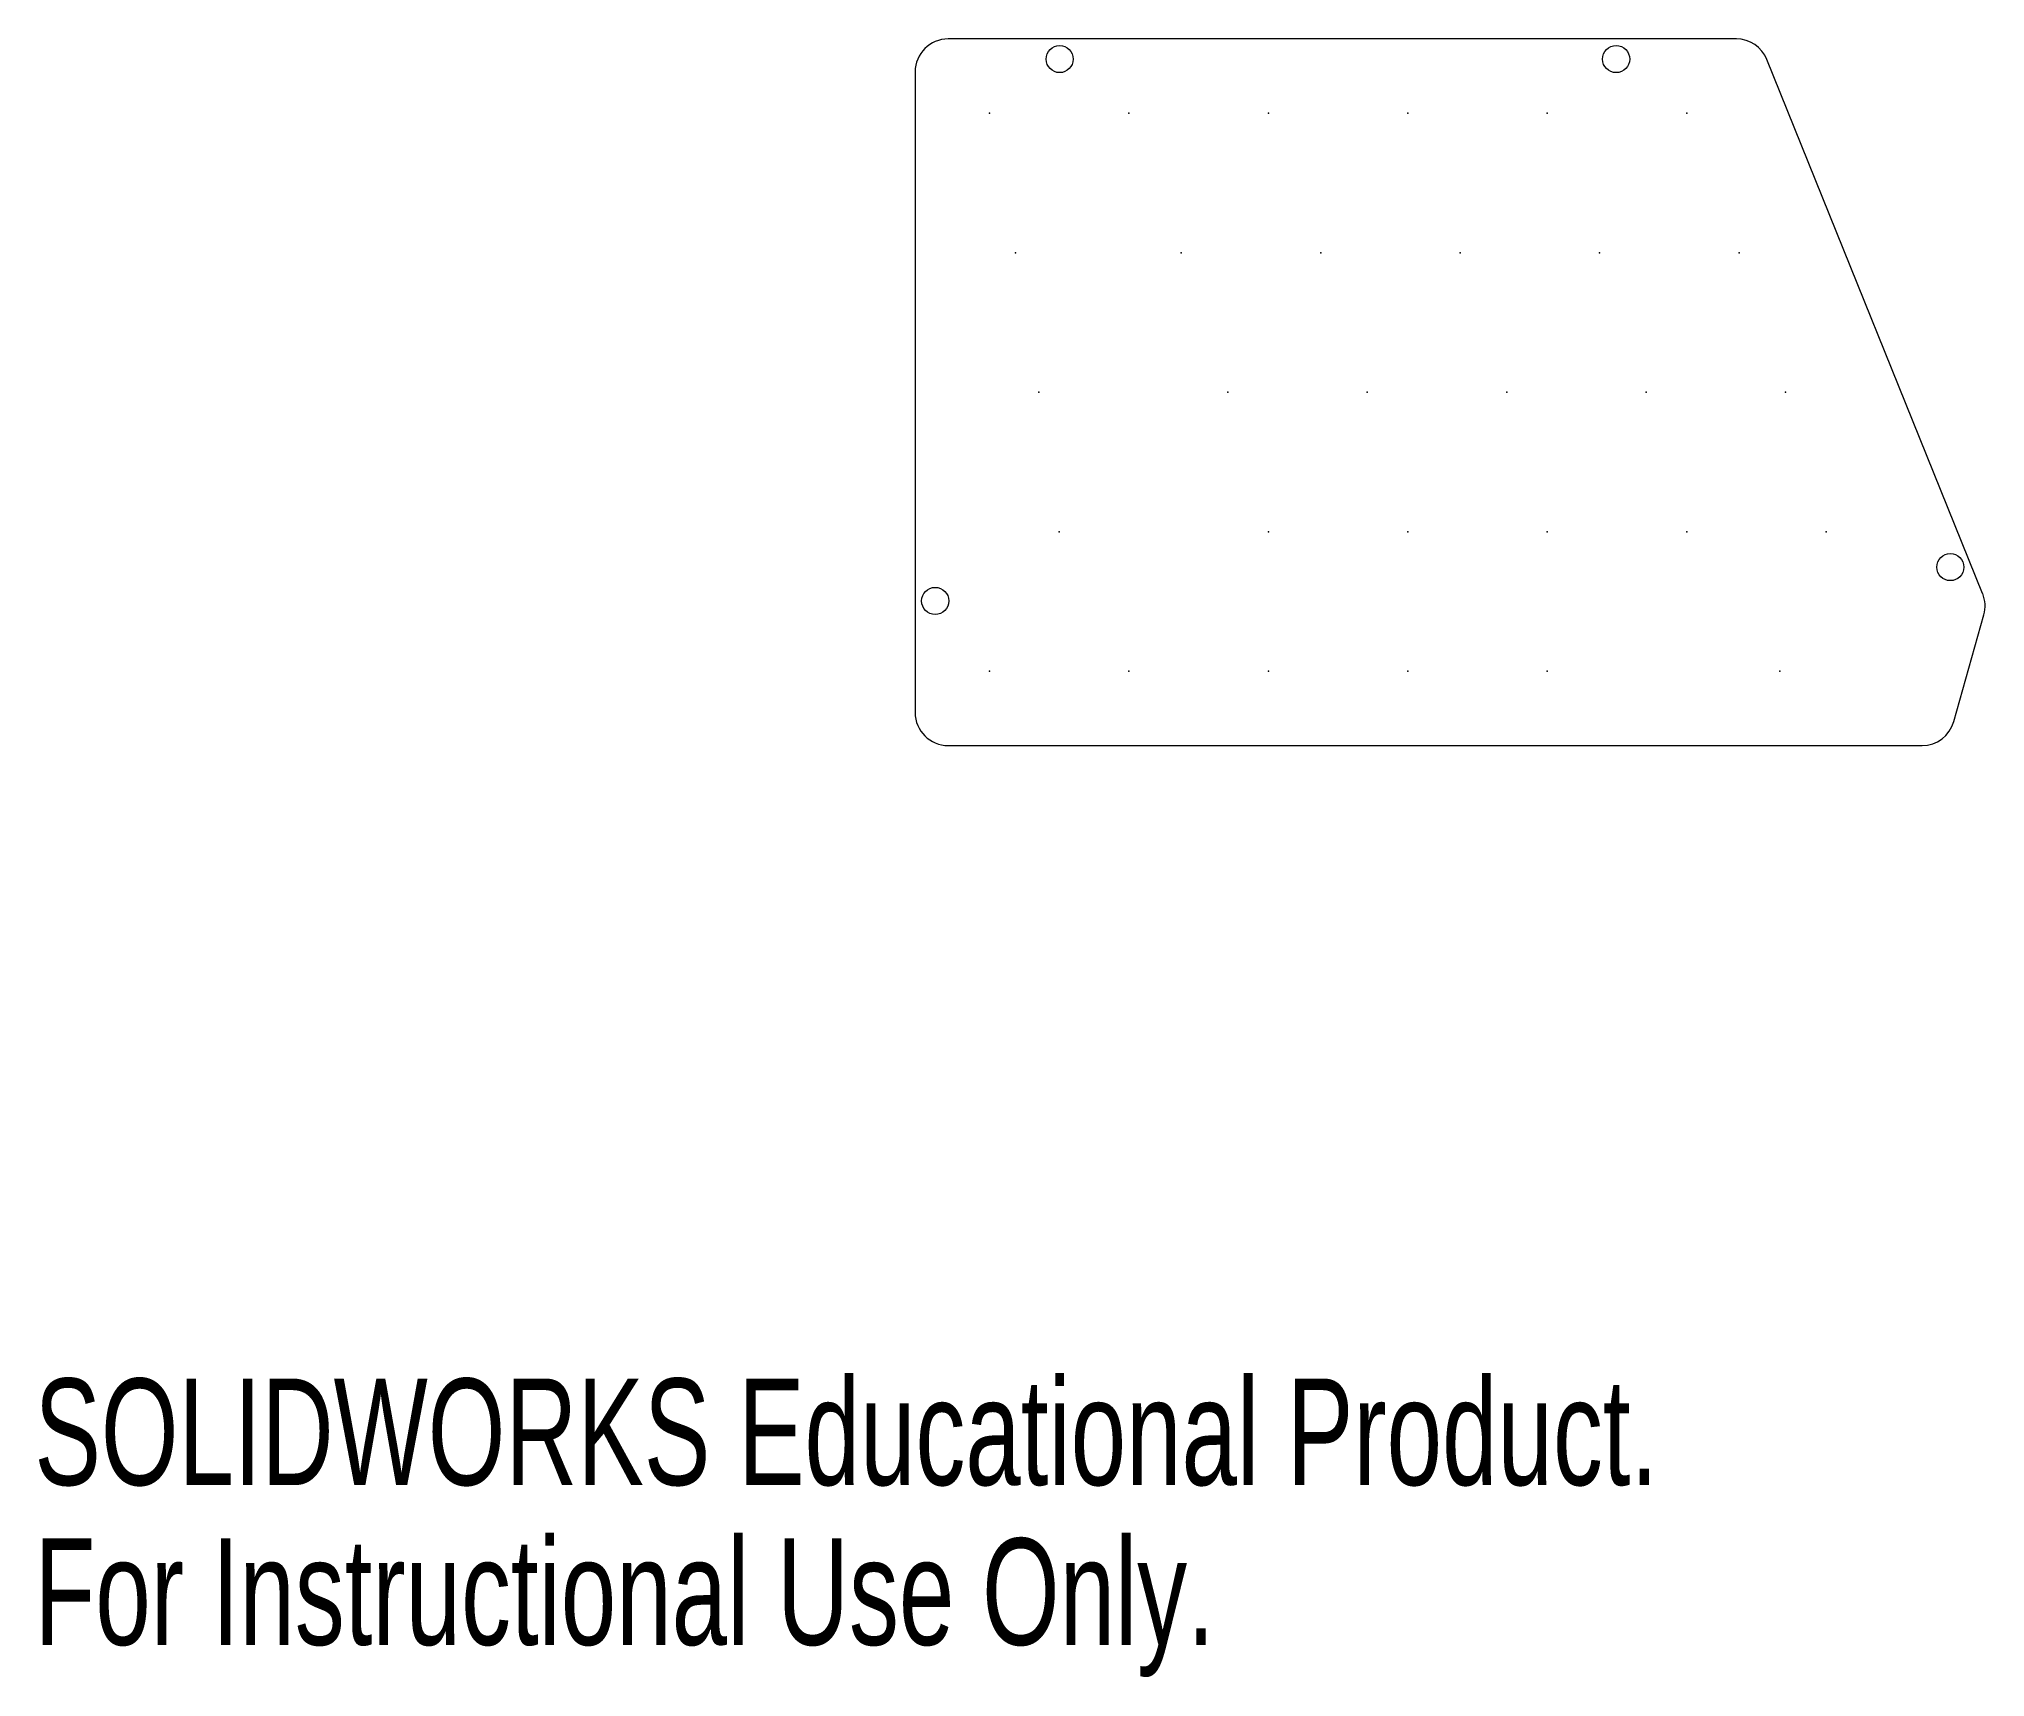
# Model space of a CAD drawing. Header units: millimetres. Extents: x 1 to 266, y 0 to 224.
import ezdxf

# ---------------------------------------------------------------- set-up
doc = ezdxf.new("R2010")
doc.units = ezdxf.units.MM
doc.header["$PDSIZE"] = -1
doc.styles.add('SLDTEXTSTYLE0', font='TXT', dxfattribs={"width": 0.7})

msp = doc.modelspace()

# ---------------------------------------------------------------- linework, layer by layer
at = {"color": 7, "linetype": 'Continuous', "lineweight": 18}
for p, q in [((232.45, 223.5), (124.8, 223.5)), ((266.09, 147.77), (236.63, 220.68)), ((120.29, 218.99), (120.29, 131.52)), ((262.16, 130.3), (266.25, 144.86)), ((124.8, 127.01), (257.82, 127.01))]:
    msp.add_line(p, q, dxfattribs=at)
for centre in [(140.03, 220.75), (216.03, 220.75), (261.67, 151.38), (123.03, 146.76)]:
    msp.add_circle(centre, 1.85, dxfattribs=at)
for centre, start, end in [((124.8, 218.99), 90, 180), ((232.45, 218.99), 22, 90), ((261.91, 146.08), 344.2965, 22), ((124.8, 131.52), 180, 270), ((257.82, 131.52), 270, 344.2965)]:
    msp.add_arc(centre, 4.51, start, end, dxfattribs=at)
at = {"color": 7, "linetype": 'Continuous', "lineweight": 0}
for p in [(130.43, 213.36), (149.48, 213.36), (168.53, 213.36), (187.58, 213.36), (206.63, 213.36), (225.68, 213.36), (134, 194.31), (156.63, 194.31), (175.68, 194.31), (194.73, 194.31), (213.78, 194.31), (232.83, 194.31), (137.18, 175.26), (162.98, 175.26), (182.03, 175.26), (201.08, 175.26), (220.13, 175.26), (239.18, 175.26), (139.96, 156.21), (168.53, 156.21), (187.58, 156.21), (206.63, 156.21), (225.68, 156.21), (244.73, 156.21), (130.43, 137.16), (149.48, 137.16), (168.53, 137.16), (187.58, 137.16), (206.63, 137.16), (238.38, 137.16)]:
    msp.add_point(p, dxfattribs=at)

# ---------------------------------------------------------------- texts
at = {"color": 7, "linetype": 'Continuous', "char_height": 14.5493, "attachment_point": 1, "style": 'SLDTEXTSTYLE0'}
for s, insert in [('SOLIDWORKS Educational Product.', (0, 40.58)), ('For Instructional Use Only.', (0, 18.76))]:
    msp.add_mtext(s, dxfattribs=dict(at, insert=insert))

doc.saveas('drawing.dxf')
